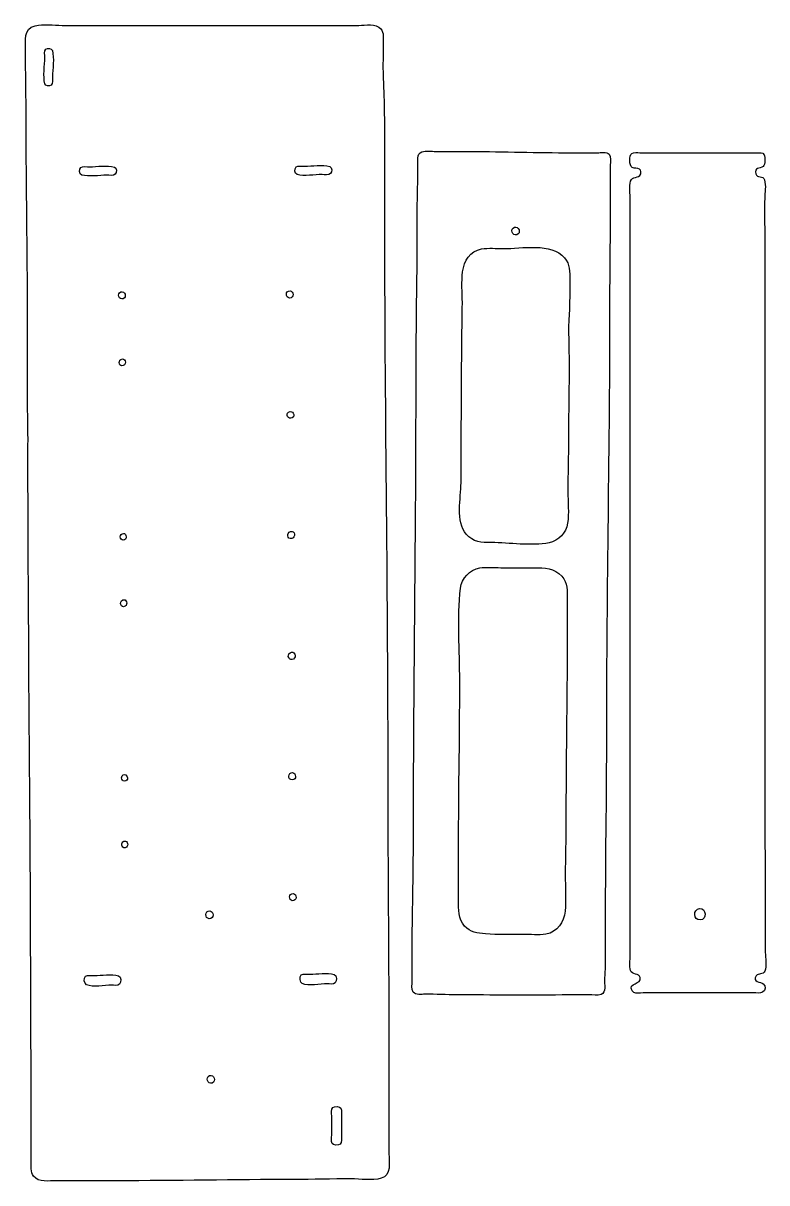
# Model space of a CAD drawing. Extents: x -1 to 407, y -371 to 265.
import ezdxf

# ---------------------------------------------------------------- set-up
doc = ezdxf.new("R2010")
doc.units = 0
doc.header["$MEASUREMENT"] = 0
doc.layers.add('LAYER_1', color=160, linetype='Continuous')

# ---------------------------------------------------------------- blocks, each defined once
blk = doc.blocks.new('AI9-BLK3')
at = {"layer": 'LAYER_1', "color": 7}
for points, knots in [([(-49.04, 231.06), (-52.1, 230.12), (-51.16, 225.59), (-51.16, 223.18), (-51.16, 215.13), (-51.51, 207.19), (-51.51, 199.19), (-51.51, 164.8), (-52.21, 130.46), (-52.21, 96.18), (-52.21, 15.58), (-53.63, -64.8), (-53.63, -145.47), (-53.63, -166.22), (-54.33, -186.92), (-54.33, -207.56), (-54.33, -207.56), (-54.33, -223.43), (-54.33, -223.43), (-54.33, -225.31), (-54.86, -228.13), (-53.69, -229.72), (-52.39, -231.49), (-49.22, -230.84), (-47.28, -230.84), (-41.4, -230.84), (-35.57, -231.19), (-29.64, -231.19), (-10.53, -231.19), (8.76, -231.72), (27.87, -231.25), (32.74, -231.13), (37.74, -231.19), (42.68, -231.19), (44.62, -231.19), (47.44, -231.72), (49.33, -231.02), (52.21, -229.9), (50.97, -225.14), (51.15, -222.73), (51.74, -214.02), (51.5, -205.09), (51.5, -196.27), (51.5, -159.87), (52.21, -123.42), (52.21, -86.91), (52.21, -8.3), (53.97, 70.43), (53.97, 149.1), (53.97, 168.97), (54.32, 188.79), (54.32, 208.72), (54.32, 208.72), (54.32, 223.89), (54.32, 223.89), (54.32, 225.47), (54.85, 228.41), (53.74, 229.77), (52.5, 231.24), (48.97, 230.59), (47.27, 230.59), (47.27, 230.59), (29.28, 230.59), (29.28, 230.59), (10.93, 230.59), (-7.41, 231.3), (-25.76, 231.3), (-25.76, 231.3), (-41.28, 231.3), (-41.28, 231.3), (-43.69, 231.3), (-46.75, 231.76), (-49.04, 231.06)], [0, 0, 0, 0, 1, 1, 1, 2, 2, 2, 3, 3, 3, 4, 4, 4, 5, 5, 5, 6, 6, 6, 7, 7, 7, 8, 8, 8, 9, 9, 9, 10, 10, 10, 11, 11, 11, 12, 12, 12, 13, 13, 13, 14, 14, 14, 15, 15, 15, 16, 16, 16, 17, 17, 17, 18, 18, 18, 19, 19, 19, 20, 20, 20, 21, 21, 21, 22, 22, 22, 23, 23, 23, 24, 24, 24, 24]), ([(1.76, 189.73), (-0.77, 188.9), (0.53, 184.73), (3.11, 185.61), (5.58, 186.49), (4.17, 190.49), (1.76, 189.73)], [0, 0, 0, 0, 1, 1, 1, 2, 2, 2, 2]), ([(-16.23, 177.85), (-22.7, 176.67), (-25.82, 171.26), (-26.64, 165.33), (-27.4, 159.8), (-26.81, 153.92), (-26.81, 148.39), (-26.81, 139.75), (-27.17, 131.22), (-27.17, 122.64), (-27.17, 98.24), (-27.52, 73.96), (-27.52, 49.61), (-27.52, 41.15), (-30.64, 28.39), (-24.64, 21.4), (-20.93, 17.05), (-16.23, 16.81), (-10.94, 16.81), (-0.89, 16.81), (10.87, 14.75), (20.81, 16.69), (26.04, 17.75), (30.04, 22.1), (30.92, 27.39), (31.81, 32.86), (31.04, 39.09), (31.04, 44.68), (31.04, 54.44), (31.39, 64.14), (31.39, 73.96), (31.39, 87.6), (31.75, 101.18), (31.75, 114.88), (31.75, 123.81), (31.16, 133.05), (31.75, 142.04), (32.16, 148.22), (32.1, 154.45), (32.1, 160.74), (32.1, 165.21), (32.34, 169.38), (29.16, 173.03), (22.04, 181.38), (5.58, 178.03), (-4.24, 178.03), (-8.12, 178.03), (-12.47, 178.49), (-16.23, 177.85)], [0, 0, 0, 0, 1, 1, 1, 2, 2, 2, 3, 3, 3, 4, 4, 4, 5, 5, 5, 6, 6, 6, 7, 7, 7, 8, 8, 8, 9, 9, 9, 10, 10, 10, 11, 11, 11, 12, 12, 12, 13, 13, 13, 14, 14, 14, 15, 15, 15, 16, 16, 16, 16]), ([(-17.29, 2.88), (-22.82, 1.82), (-27.17, -2.65), (-27.81, -8.24), (-29.81, -24.82), (-28.23, -42.4), (-28.23, -59.04), (-28.23, -91.67), (-28.93, -124.18), (-28.93, -156.76), (-28.93, -156.76), (-28.93, -179.33), (-28.93, -179.33), (-28.93, -184.45), (-29.17, -189.33), (-25.58, -193.45), (-22.29, -197.15), (-18.64, -197.33), (-14.11, -197.8), (-7.41, -198.38), (-0.47, -198.03), (6.35, -198.03), (10.4, -198.03), (14.99, -198.62), (19.05, -197.92), (25.28, -196.74), (28.98, -191.33), (29.51, -185.33), (30.16, -178.87), (29.63, -172.1), (29.63, -165.58), (29.63, -155.87), (29.98, -146.11), (29.98, -136.3), (29.98, -103.37), (30.69, -70.5), (30.69, -37.52), (30.69, -37.52), (30.69, -14.23), (30.69, -14.23), (30.69, -9.71), (30.98, -5.3), (27.75, -1.59), (23.75, 2.88), (18.16, 3.05), (12.7, 3.05), (12.7, 3.05), (-5.65, 3.05), (-5.65, 3.05), (-9.41, 3.05), (-13.65, 3.52), (-17.29, 2.88)], [0, 0, 0, 0, 1, 1, 1, 2, 2, 2, 3, 3, 3, 4, 4, 4, 5, 5, 5, 6, 6, 6, 7, 7, 7, 8, 8, 8, 9, 9, 9, 10, 10, 10, 11, 11, 11, 12, 12, 12, 13, 13, 13, 14, 14, 14, 15, 15, 15, 16, 16, 16, 17, 17, 17, 17])]:
    blk.add_open_spline(points, degree=3, knots=knots, dxfattribs=at)
blk = doc.blocks.new('AI9-BLK2')
at = {"layer": 'LAYER_1', "color": 7}
for points, knots in [([(-36.22, 230.04), (-37.81, 228.98), (-37.57, 223.33), (-35.99, 222.4), (-34.69, 221.69), (-33.05, 222.28), (-31.87, 221.34), (-31.16, 220.75), (-30.99, 219.69), (-31.28, 218.81), (-32.28, 216.16), (-35.99, 217.69), (-36.87, 214.87), (-37.81, 211.93), (-37.04, 207.76), (-37.04, 204.7), (-37.04, 204.7), (-37.04, 182.83), (-37.04, 182.83), (-37.04, 182.83), (-37.04, 110.86), (-37.04, 110.86), (-37.04, 110.86), (-37.04, -135.38), (-37.04, -135.38), (-37.04, -135.38), (-37.04, -192.17), (-37.04, -192.17), (-37.04, -192.17), (-37.04, -209.81), (-37.04, -209.81), (-37.04, -212.34), (-37.63, -215.57), (-36.93, -217.93), (-36.16, -220.63), (-32.17, -219.4), (-31.52, -221.87), (-30.58, -225.69), (-38.69, -224.51), (-35.99, -229.22), (-34.99, -230.92), (-33.05, -230.45), (-31.4, -230.33), (-27.58, -230.1), (-23.64, -230.27), (-19.76, -230.27), (-19.76, -230.27), (20.11, -230.27), (20.11, -230.27), (20.11, -230.27), (30.69, -230.27), (30.69, -230.27), (32.16, -230.27), (34.22, -230.63), (35.57, -229.86), (37.21, -228.92), (37.45, -226.39), (35.92, -225.22), (34.45, -224.16), (29.81, -224.34), (32.1, -220.87), (33.22, -219.22), (35.8, -220.57), (36.75, -218.28), (37.86, -215.57), (37.04, -210.99), (37.04, -208.05), (37.04, -208.05), (37.04, -185.12), (37.04, -185.12), (37.04, -161.37), (36.69, -137.61), (36.69, -113.86), (36.69, -113.86), (36.69, 130.61), (36.69, 130.61), (36.69, 130.61), (36.69, 189.53), (36.69, 189.53), (36.69, 194.76), (36.45, 200.11), (36.69, 205.4), (36.8, 208.69), (37.57, 212.34), (36.57, 215.57), (35.8, 218.04), (32.45, 216.46), (31.81, 218.81), (30.8, 222.51), (33.98, 221.51), (35.86, 222.98), (37.1, 223.98), (37.04, 227.92), (36.45, 229.33), (35.8, 230.8), (33.75, 230.39), (32.45, 230.45), (32.45, 230.45), (20.11, 230.45), (20.11, 230.45), (20.11, 230.45), (-21.17, 230.45), (-21.17, 230.45), (-21.17, 230.45), (-31.75, 230.45), (-31.75, 230.45), (-33.05, 230.45), (-35.1, 230.8), (-36.22, 230.04)], [0, 0, 0, 0, 1, 1, 1, 2, 2, 2, 3, 3, 3, 4, 4, 4, 5, 5, 5, 6, 6, 6, 7, 7, 7, 8, 8, 8, 9, 9, 9, 10, 10, 10, 11, 11, 11, 12, 12, 12, 13, 13, 13, 14, 14, 14, 15, 15, 15, 16, 16, 16, 17, 17, 17, 18, 18, 18, 19, 19, 19, 20, 20, 20, 21, 21, 21, 22, 22, 22, 23, 23, 23, 24, 24, 24, 25, 25, 25, 26, 26, 26, 27, 27, 27, 28, 28, 28, 29, 29, 29, 30, 30, 30, 31, 31, 31, 32, 32, 32, 33, 33, 33, 34, 34, 34, 35, 35, 35, 36, 36, 36, 36]), ([(1, -184), (-2.77, -184.41), (-2.47, -190.47), (1.35, -190.29), (5.17, -190.12), (4.76, -183.59), (1, -184)], [0, 0, 0, 0, 1, 1, 1, 2, 2, 2, 2])]:
    blk.add_open_spline(points, degree=3, knots=knots, dxfattribs=at)
blk = doc.blocks.new('AI9-BLK1')
at = {"layer": 'LAYER_1', "color": 7}
for points, knots in [([(-94.39, 316.47), (-100.97, 314.82), (-99.68, 308.23), (-99.68, 302.94), (-99.68, 289.54), (-99.33, 276.13), (-99.33, 262.73), (-99.33, 228.09), (-98.62, 193.58), (-98.62, 159.01), (-98.62, 135.84), (-98.7, 111.99), (-98.33, 89.16), (-98.7, 75.74), (-98.27, 62.47), (-98.27, 49.3), (-98.27, 25.02), (-98.03, 0.85), (-97.92, -23.37), (-97.62, -84.99), (-96.86, -146.67), (-96.86, -208.23), (-96.86, -234.27), (-96.51, -260.2), (-96.51, -286.19), (-96.51, -286.19), (-96.51, -305.95), (-96.51, -305.95), (-96.51, -308.71), (-97.1, -312.12), (-95.27, -314.41), (-92.39, -318), (-86.8, -316.88), (-82.75, -316.88), (-82.75, -316.88), (-49.59, -316.88), (-49.59, -316.88), (-17.25, -316.88), (15.03, -316.18), (47.43, -316.18), (57.89, -316.18), (68.3, -315.83), (78.82, -315.83), (84, -315.83), (90.29, -316.94), (95.41, -315.53), (101.11, -313.95), (99.64, -306.65), (99.64, -302.07), (99.64, -302.07), (99.64, -261.5), (99.64, -261.5), (99.64, -203.53), (98.93, -145.61), (98.93, -87.58), (98.93, 11.67), (97.17, 110.92), (97.17, 210.16), (97.17, 236.33), (97.58, 262.73), (96.46, 288.83), (96.17, 294.77), (96.46, 300.83), (96.46, 306.82), (96.46, 309.41), (96.99, 312.7), (95.17, 314.82), (92.58, 317.88), (86.59, 316.7), (83.06, 316.7), (83.06, 316.7), (49.54, 316.7), (49.54, 316.7), (49.54, 316.7), (-48.88, 316.7), (-48.88, 316.7), (-48.88, 316.7), (-79.57, 316.7), (-79.57, 316.7), (-84.22, 316.7), (-89.92, 317.58), (-94.39, 316.47)], [0, 0, 0, 0, 1, 1, 1, 2, 2, 2, 3, 3, 3, 4, 4, 4, 5, 5, 5, 6, 6, 6, 7, 7, 7, 8, 8, 8, 9, 9, 9, 10, 10, 10, 11, 11, 11, 12, 12, 12, 13, 13, 13, 14, 14, 14, 15, 15, 15, 16, 16, 16, 17, 17, 17, 18, 18, 18, 19, 19, 19, 20, 20, 20, 21, 21, 21, 22, 22, 22, 23, 23, 23, 24, 24, 24, 25, 25, 25, 26, 26, 26, 27, 27, 27, 27]), ([(-88.57, 303.59), (-89.63, 302.77), (-89.1, 300.18), (-89.1, 299.06), (-89.1, 294.77), (-90.22, 288.72), (-89.04, 284.6), (-88.63, 283.36), (-86.69, 283.19), (-85.69, 283.89), (-84.45, 284.72), (-84.86, 287.13), (-84.86, 288.48), (-84.86, 292.71), (-83.81, 298.77), (-84.98, 302.88), (-85.39, 304.12), (-87.63, 304.35), (-88.57, 303.59)], [0, 0, 0, 0, 1, 1, 1, 2, 2, 2, 3, 3, 3, 4, 4, 4, 5, 5, 5, 6, 6, 6, 6]), ([(-69.39, 238.72), (-70.45, 237.89), (-70.21, 235.01), (-68.86, 234.6), (-64.92, 233.48), (-59.22, 234.54), (-55.1, 234.54), (-53.87, 234.54), (-51.46, 234.07), (-50.45, 235.07), (-49.52, 236.01), (-49.52, 238.54), (-50.93, 239.01), (-54.86, 240.13), (-60.57, 239.13), (-64.63, 239.13), (-65.92, 239.13), (-68.33, 239.54), (-69.39, 238.72)], [0, 0, 0, 0, 1, 1, 1, 2, 2, 2, 3, 3, 3, 4, 4, 4, 5, 5, 5, 6, 6, 6, 6]), ([(48.66, 239.03), (47.6, 238.21), (47.84, 235.33), (49.19, 234.92), (53.13, 233.8), (58.83, 234.86), (62.95, 234.86), (64.18, 234.86), (66.59, 234.39), (67.6, 235.39), (68.53, 236.33), (68.53, 238.85), (67.12, 239.33), (63.19, 240.44), (57.48, 239.44), (53.42, 239.44), (52.13, 239.44), (49.72, 239.86), (48.66, 239.03)], [0, 0, 0, 0, 1, 1, 1, 2, 2, 2, 3, 3, 3, 4, 4, 4, 5, 5, 5, 6, 6, 6, 6]), ([(44.61, 171), (42.2, 170.3), (43.55, 166.36), (45.9, 167.3), (48.13, 168.18), (46.84, 171.71), (44.61, 171)], [0, 0, 0, 0, 1, 1, 1, 2, 2, 2, 2]), ([(-47.42, 170.5), (-49.83, 169.79), (-48.48, 165.85), (-46.13, 166.8), (-43.89, 167.68), (-45.19, 171.21), (-47.42, 170.5)], [0, 0, 0, 0, 1, 1, 1, 2, 2, 2, 2]), ([(-47.35, 133.55), (-49.12, 132.55), (-48.18, 129.14), (-46.12, 130.08), (-43.83, 131.14), (-45.18, 134.84), (-47.35, 133.55)], [0, 0, 0, 0, 1, 1, 1, 2, 2, 2, 2]), ([(44.61, 104.62), (42.43, 103.39), (44.55, 100.27), (46.61, 101.51), (48.66, 102.74), (46.72, 105.86), (44.61, 104.62)], [0, 0, 0, 0, 1, 1, 1, 2, 2, 2, 2]), ([(-46.76, 37.95), (-48.64, 37.01), (-47.53, 33.54), (-45.41, 34.54), (-43.53, 35.48), (-44.71, 38.95), (-46.76, 37.95)], [0, 0, 0, 0, 1, 1, 1, 2, 2, 2, 2]), ([(45.66, 39.07), (43.37, 38.42), (43.72, 34.66), (46.31, 35.3), (48.66, 35.83), (48.07, 39.83), (45.66, 39.07)], [0, 0, 0, 0, 1, 1, 1, 2, 2, 2, 2]), ([(-46.41, 1.61), (-48.59, 0.62), (-47.29, -3.09), (-45.12, -1.85), (-43.35, -0.85), (-44.35, 2.5), (-46.41, 1.61)], [0, 0, 0, 0, 1, 1, 1, 2, 2, 2, 2]), ([(45.37, -27.31), (43.19, -28.6), (45.07, -32.13), (47.25, -30.78), (49.43, -29.49), (47.6, -25.96), (45.37, -27.31)], [0, 0, 0, 0, 1, 1, 1, 2, 2, 2, 2]), ([(-46.06, -94.34), (-47.94, -95.28), (-46.88, -98.45), (-44.71, -97.63), (-42.71, -96.87), (-44.06, -93.4), (-46.06, -94.34)], [0, 0, 0, 0, 1, 1, 1, 2, 2, 2, 2]), ([(46.02, -93.16), (43.55, -93.99), (44.78, -97.99), (47.37, -96.93), (49.37, -96.04), (48.19, -92.46), (46.02, -93.16)], [0, 0, 0, 0, 1, 1, 1, 2, 2, 2, 2]), ([(-45.71, -130.62), (-47.71, -131.15), (-47.23, -134.79), (-45.06, -134.26), (-42.77, -133.73), (-43.47, -130.03), (-45.71, -130.62)], [0, 0, 0, 0, 1, 1, 1, 2, 2, 2, 2]), ([(46.37, -159.49), (44.14, -160.25), (45.07, -163.95), (47.37, -163.25), (49.6, -162.54), (48.72, -158.72), (46.37, -159.49)], [0, 0, 0, 0, 1, 1, 1, 2, 2, 2, 2]), ([(0.51, -169.01), (-1.96, -169.89), (-0.73, -174.01), (1.86, -173.07), (4.33, -172.13), (3.09, -168.13), (0.51, -169.01)], [0, 0, 0, 0, 1, 1, 1, 2, 2, 2, 2]), ([(-66.8, -204.75), (-67.92, -205.63), (-67.57, -208.86), (-66.27, -209.45), (-62.8, -210.92), (-56.28, -209.63), (-52.51, -209.63), (-51.28, -209.63), (-49.16, -210.04), (-48.16, -209.1), (-47.16, -208.1), (-47.22, -204.92), (-48.69, -204.45), (-52.51, -203.34), (-58.1, -204.34), (-62.04, -204.34), (-63.33, -204.34), (-65.74, -203.92), (-66.8, -204.75)], [0, 0, 0, 0, 1, 1, 1, 2, 2, 2, 3, 3, 3, 4, 4, 4, 5, 5, 5, 6, 6, 6, 6]), ([(51.48, -204.05), (50.37, -204.94), (50.72, -208.17), (52.01, -208.76), (55.48, -210.23), (62.01, -208.93), (65.77, -208.93), (67.01, -208.93), (69.12, -209.35), (70.12, -208.4), (71.12, -207.41), (71.06, -204.23), (69.59, -203.76), (65.77, -202.64), (60.19, -203.64), (56.25, -203.64), (54.95, -203.64), (52.54, -203.23), (51.48, -204.05)], [0, 0, 0, 0, 1, 1, 1, 2, 2, 2, 3, 3, 3, 4, 4, 4, 5, 5, 5, 6, 6, 6, 6]), ([(1.25, -259.22), (-1.22, -260.1), (0.01, -264.21), (2.6, -263.28), (5.07, -262.33), (3.83, -258.34), (1.25, -259.22)], [0, 0, 0, 0, 1, 1, 1, 2, 2, 2, 2]), ([(68.77, -276.73), (67.71, -277.55), (68.24, -280.14), (68.24, -281.25), (68.24, -281.25), (68.24, -291.84), (68.24, -291.84), (68.24, -293.13), (67.83, -295.13), (68.42, -296.36), (69.01, -297.48), (72.01, -297.54), (72.94, -296.78), (74, -295.95), (73.53, -293.36), (73.53, -292.19), (73.53, -292.19), (73.53, -281.61), (73.53, -281.61), (73.53, -280.37), (73.89, -278.37), (73.3, -277.14), (72.71, -276.02), (69.71, -275.96), (68.77, -276.73)], [0, 0, 0, 0, 1, 1, 1, 2, 2, 2, 3, 3, 3, 4, 4, 4, 5, 5, 5, 6, 6, 6, 7, 7, 7, 8, 8, 8, 8])]:
    blk.add_open_spline(points, degree=3, knots=knots, dxfattribs=at)

msp = doc.modelspace()

# ---------------------------------------------------------------- block references
at = {"layer": 'LAYER_1', "color": 7}
for name, p in [('AI9-BLK1', (100.407609, -52.869598)), ('AI9-BLK3', (267.077582, -36.607714)), ('AI9-BLK2', (369.382794, -36.468403))]:
    msp.add_blockref(name, p, dxfattribs=at)

doc.saveas('drawing.dxf')
